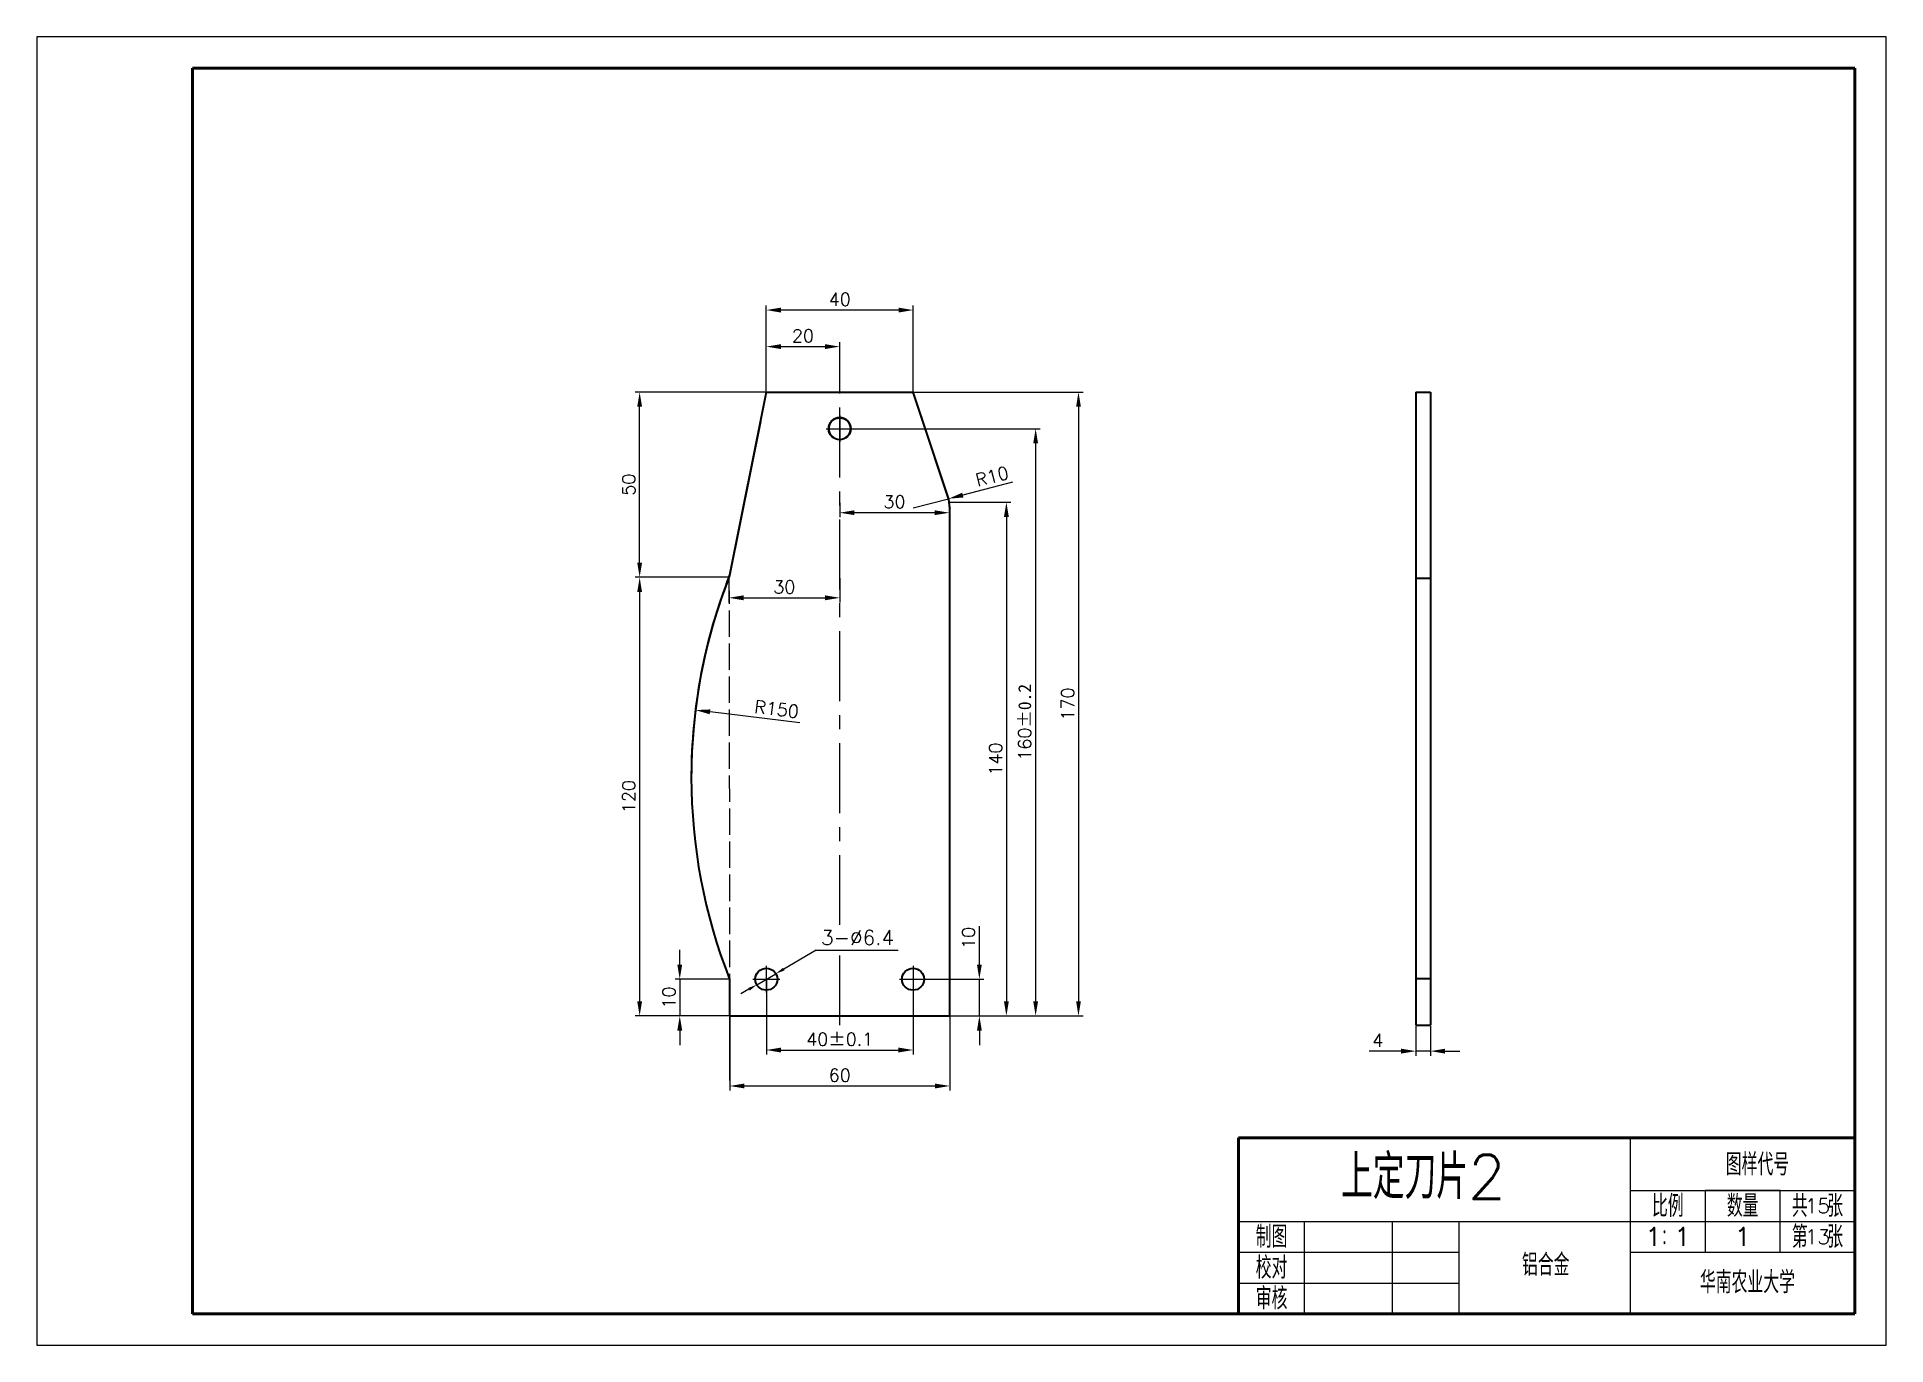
# Model space of a CAD drawing. Header units: millimetres. Extents: x 1155 to 1407, y 550 to 729.
import ezdxf
from ezdxf.enums import TextEntityAlignment as Align

# ---------------------------------------------------------------- set-up
doc = ezdxf.new("R2010")
doc.units = ezdxf.units.MM
doc.header["$LTSCALE"] = 0.3
doc.header["$PDMODE"] = 3
doc.linetypes.add('ACAD_ISO02W100', pattern=[15, 12, -3])
doc.linetypes.add('CENTER', pattern=[50.8, 31.75, -6.35, 6.35, -6.35])
doc.layers.get('0').update_dxf_attribs({"lineweight": 20})
doc.layers.get('Defpoints').update_dxf_attribs({"lineweight": 20})
for name, color, linetype, lineweight in [('中心线', 7, 'CENTER', 20), ('图框', 7, 'Continuous', 35), ('尺寸线', 7, 'Continuous', 20), ('粗实线', 7, 'Continuous', 35), ('虚线', 7, 'ACAD_ISO02W100', 20)]:
    doc.layers.add(name, color=color, linetype=linetype, lineweight=lineweight)
doc.styles.add('我的样式', font='txt.shx', dxfattribs={"bigfont": 'gbcbig.shx'})
doc.dimstyles.new('标注样式', dxfattribs={"dimscale": 0.5, "dimtxt": 3, "dimasz": 2.5, "dimexe": 1.25, "dimexo": 0.2, "dimgap": 1.2, "dimtad": 1, "dimdec": 1, "dimlfac": 5, "dimtxsty": '我的样式', "dimcen": 2.5, "dimclrd": 256, "dimclre": 256, "dimclrt": 256, "dimadec": 0, "dimazin": 0, "dimtfac": 1, "dimtdec": 1, "dimtmove": 0, "dimatfit": 3, "dimfxl": 1, "dimarcsym": 0})

# ---------------------------------------------------------------- blocks, each defined once
blk = doc.blocks.new('*D54')
at = {"layer": 'Defpoints', "color": 0, "lineweight": -3, "transparency": 16777216}
for p in [(1249.18, 595.26), (1279.18, 595.26), (1279.18, 585.71)]:
    blk.add_point(p, dxfattribs=at)
at = {"layer": '尺寸线', "lineweight": -2, "transparency": 16777216}
for p, q in [((1249.18, 595.16), (1249.18, 585.08)), ((1279.18, 595.16), (1279.18, 585.08)), ((1251.18, 585.71), (1277.18, 585.71))]:
    blk.add_line(p, q, dxfattribs=at)
at = {"layer": '尺寸线', "lineweight": -3, "transparency": 16777216}
for points in [[(1251.18, 586.04), (1251.18, 585.38), (1249.18, 585.71)], [(1277.18, 586.04), (1277.18, 585.38), (1279.18, 585.71)]]:
    blk.add_solid(points, dxfattribs=at)
at = {"layer": '尺寸线', "transparency": 16777216, "insert": (1264.18, 587.18), "char_height": 1.75, "attachment_point": 5, "style": '我的样式'}
blk.add_mtext('60', dxfattribs=at)
blk = doc.blocks.new('*D55')
at = {"layer": 'Defpoints', "color": 0, "lineweight": -3, "transparency": 16777216}
for p in [(1254.18, 600.26), (1274.18, 600.26), (1274.18, 590.61)]:
    blk.add_point(p, dxfattribs=at)
at = {"layer": '尺寸线', "lineweight": -2, "transparency": 16777216}
for p, q in [((1254.18, 600.16), (1254.18, 589.98)), ((1274.18, 600.16), (1274.18, 589.98)), ((1256.18, 590.61), (1272.18, 590.61))]:
    blk.add_line(p, q, dxfattribs=at)
at = {"layer": '尺寸线', "lineweight": -3, "transparency": 16777216}
for points in [[(1256.18, 590.94), (1256.18, 590.27), (1254.18, 590.61)], [(1272.18, 590.94), (1272.18, 590.27), (1274.18, 590.61)]]:
    blk.add_solid(points, dxfattribs=at)
at = {"layer": '尺寸线', "transparency": 16777216, "insert": (1264.18, 592.08), "char_height": 1.75, "attachment_point": 5, "style": '我的样式'}
blk.add_mtext('40{\\Ftxt|c134;%%P}0.1', dxfattribs=at)
blk = doc.blocks.new('*D56')
at = {"layer": 'Defpoints', "color": 0, "lineweight": -3, "transparency": 16777216}
for p in [(1274.18, 600.26), (1274.18, 595.26), (1283.21, 595.26)]:
    blk.add_point(p, dxfattribs=at)
at = {"layer": '尺寸线', "lineweight": -2, "transparency": 16777216}
for p, q in [((1283.21, 602.26), (1283.21, 607.5)), ((1274.28, 600.26), (1283.83, 600.26)), ((1283.21, 595.26), (1283.21, 600.26)), ((1274.28, 595.26), (1283.83, 595.26)), ((1283.21, 593.26), (1283.21, 591.26))]:
    blk.add_line(p, q, dxfattribs=at)
at = {"layer": '尺寸线', "lineweight": -3, "transparency": 16777216}
for points in [[(1282.88, 602.26), (1283.54, 602.26), (1283.21, 600.26)], [(1282.88, 593.26), (1283.54, 593.26), (1283.21, 595.26)]]:
    blk.add_solid(points, dxfattribs=at)
at = {"layer": '尺寸线', "transparency": 16777216, "insert": (1281.73, 605.88), "char_height": 1.75, "attachment_point": 5, "rotation": 90, "style": '我的样式'}
blk.add_mtext('10', dxfattribs=at)
blk = doc.blocks.new('*D57')
at = {"layer": 'Defpoints', "color": 0, "lineweight": -3, "transparency": 16777216}
for p in [(1264.18, 675.26), (1264.18, 595.26), (1290.88, 595.26)]:
    blk.add_point(p, dxfattribs=at)
at = {"layer": '尺寸线', "lineweight": -2, "transparency": 16777216}
for p, q in [((1264.28, 675.26), (1291.5, 675.26)), ((1290.88, 673.26), (1290.88, 597.26)), ((1264.28, 595.26), (1291.5, 595.26))]:
    blk.add_line(p, q, dxfattribs=at)
at = {"layer": '尺寸线', "lineweight": -3, "transparency": 16777216}
for points in [[(1290.55, 673.26), (1291.21, 673.26), (1290.88, 675.26)], [(1290.55, 597.26), (1291.21, 597.26), (1290.88, 595.26)]]:
    blk.add_solid(points, dxfattribs=at)
at = {"layer": '尺寸线', "transparency": 16777216, "insert": (1289.4, 635.26), "char_height": 1.75, "attachment_point": 5, "rotation": 90, "style": '我的样式'}
blk.add_mtext('160{\\Ftxt|c134;%%P0.2}', dxfattribs=at)
blk = doc.blocks.new('*D59')
at = {"layer": 'Defpoints', "color": 0, "lineweight": -3, "transparency": 16777216}
for p in [(1249.18, 600.26), (1242.38, 595.26), (1249.18, 595.26)]:
    blk.add_point(p, dxfattribs=at)
at = {"layer": '尺寸线', "lineweight": -2, "transparency": 16777216}
for p, q in [((1242.38, 602.26), (1242.38, 604.26)), ((1249.08, 600.26), (1241.75, 600.26)), ((1242.38, 600.26), (1242.38, 595.26)), ((1249.08, 595.26), (1241.75, 595.26)), ((1242.38, 593.26), (1242.38, 591.26))]:
    blk.add_line(p, q, dxfattribs=at)
at = {"layer": '尺寸线', "lineweight": -3, "transparency": 16777216}
for points in [[(1242.04, 602.26), (1242.71, 602.26), (1242.38, 600.26)], [(1242.04, 593.26), (1242.71, 593.26), (1242.38, 595.26)]]:
    blk.add_solid(points, dxfattribs=at)
at = {"layer": '尺寸线', "transparency": 16777216, "insert": (1240.9, 597.76), "char_height": 1.75, "attachment_point": 5, "rotation": 90, "style": '我的样式'}
blk.add_mtext('10', dxfattribs=at)
blk = doc.blocks.new('*D60')
at = {"layer": 'Defpoints', "color": 0, "lineweight": -3, "transparency": 16777216}
for p in [(1244.52, 636.92), (1318.93, 627.75)]:
    blk.add_point(p, dxfattribs=at)
at = {"layer": '尺寸线', "lineweight": -2, "transparency": 16777216}
blk.add_line((1258.75, 635.17), (1246.5, 636.68), dxfattribs=at)
at = {"layer": '尺寸线', "lineweight": -3, "transparency": 16777216}
blk.add_solid([(1246.54, 637.01), (1246.46, 636.35), (1244.52, 636.92)], dxfattribs=at)
at = {"layer": '尺寸线', "transparency": 16777216, "insert": (1255.59, 637.05), "char_height": 1.75, "attachment_point": 5, "rotation": 352.9725, "style": '我的样式'}
blk.add_mtext('R150', dxfattribs=at)
blk = doc.blocks.new('*D61')
at = {"layer": 'Defpoints', "color": 0, "lineweight": -3, "transparency": 16777216}
for p in [(1249.08, 655.01), (1236.91, 595.26), (1249.08, 595.26)]:
    blk.add_point(p, dxfattribs=at)
at = {"layer": '尺寸线', "lineweight": -2, "transparency": 16777216}
for p, q in [((1248.98, 655.01), (1236.28, 655.01)), ((1236.91, 653.01), (1236.91, 597.26)), ((1248.98, 595.26), (1236.28, 595.26))]:
    blk.add_line(p, q, dxfattribs=at)
at = {"layer": '尺寸线', "lineweight": -3, "transparency": 16777216}
for points in [[(1236.58, 653.01), (1237.24, 653.01), (1236.91, 655.01)], [(1236.58, 597.26), (1237.24, 597.26), (1236.91, 595.26)]]:
    blk.add_solid(points, dxfattribs=at)
at = {"layer": '尺寸线', "transparency": 16777216, "insert": (1235.43, 625.13), "char_height": 1.75, "attachment_point": 5, "rotation": 90, "style": '我的样式'}
blk.add_mtext('120', dxfattribs=at)
blk = doc.blocks.new('*D62')
at = {"layer": 'Defpoints', "color": 0, "lineweight": -3, "transparency": 16777216}
for p in [(1279.11, 665.23), (1279.06, 595.26), (1286.89, 595.26)]:
    blk.add_point(p, dxfattribs=at)
at = {"layer": '尺寸线', "lineweight": -2, "transparency": 16777216}
for p, q in [((1279.21, 665.23), (1287.52, 665.23)), ((1286.89, 663.23), (1286.89, 597.26)), ((1279.16, 595.26), (1287.52, 595.26))]:
    blk.add_line(p, q, dxfattribs=at)
at = {"layer": '尺寸线', "lineweight": -3, "transparency": 16777216}
for points in [[(1286.56, 663.23), (1287.23, 663.23), (1286.89, 665.23)], [(1286.56, 597.26), (1287.23, 597.26), (1286.89, 595.26)]]:
    blk.add_solid(points, dxfattribs=at)
at = {"layer": '尺寸线', "transparency": 16777216, "insert": (1285.42, 630.25), "char_height": 1.75, "attachment_point": 5, "rotation": 90, "style": '我的样式'}
blk.add_mtext('140', dxfattribs=at)
blk = doc.blocks.new('*D63')
at = {"layer": 'Defpoints', "color": 0, "lineweight": -3, "transparency": 16777216}
for p in [(1249.08, 655.01), (1264.18, 655.01), (1264.18, 652.22)]:
    blk.add_point(p, dxfattribs=at)
at = {"layer": '尺寸线', "lineweight": -2, "transparency": 16777216}
for p, q in [((1249.08, 654.91), (1249.08, 651.59)), ((1264.18, 654.91), (1264.18, 651.59)), ((1251.08, 652.22), (1262.18, 652.22))]:
    blk.add_line(p, q, dxfattribs=at)
at = {"layer": '尺寸线', "lineweight": -3, "transparency": 16777216}
for points in [[(1251.08, 652.55), (1251.08, 651.88), (1249.08, 652.22)], [(1262.18, 652.55), (1262.18, 651.88), (1264.18, 652.22)]]:
    blk.add_solid(points, dxfattribs=at)
at = {"layer": '尺寸线', "transparency": 16777216, "insert": (1256.63, 653.69), "char_height": 1.75, "attachment_point": 5, "style": '我的样式'}
blk.add_mtext('30', dxfattribs=at)
blk = doc.blocks.new('*D64')
at = {"layer": 'Defpoints', "color": 0, "lineweight": -3, "transparency": 16777216}
for p in [(1264.18, 665.27), (1264.18, 663.81), (1279.11, 665.27)]:
    blk.add_point(p, dxfattribs=at)
at = {"layer": '尺寸线', "lineweight": -2, "transparency": 16777216}
for p, q in [((1264.18, 665.17), (1264.18, 663.19)), ((1277.11, 663.81), (1266.18, 663.81)), ((1279.11, 665.17), (1279.11, 663.19))]:
    blk.add_line(p, q, dxfattribs=at)
at = {"layer": '尺寸线', "lineweight": -3, "transparency": 16777216}
for points in [[(1266.18, 664.14), (1266.18, 663.48), (1264.18, 663.81)], [(1277.11, 664.14), (1277.11, 663.48), (1279.11, 663.81)]]:
    blk.add_solid(points, dxfattribs=at)
at = {"layer": '尺寸线', "transparency": 16777216, "insert": (1271.64, 665.29), "char_height": 1.75, "attachment_point": 5, "style": '我的样式'}
blk.add_mtext('30', dxfattribs=at)
blk = doc.blocks.new('*D65')
at = {"layer": 'Defpoints', "color": 0, "lineweight": -3, "transparency": 16777216}
for p in [(1270.57, 680.24), (1270.57, 595.26), (1296.72, 595.26)]:
    blk.add_point(p, dxfattribs=at)
at = {"layer": '尺寸线', "lineweight": -2, "transparency": 16777216}
for p, q in [((1270.67, 680.24), (1297.35, 680.24)), ((1296.72, 678.24), (1296.72, 597.26)), ((1270.67, 595.26), (1297.35, 595.26))]:
    blk.add_line(p, q, dxfattribs=at)
at = {"layer": '尺寸线', "lineweight": -3, "transparency": 16777216}
for points in [[(1296.39, 678.24), (1297.05, 678.24), (1296.72, 680.24)], [(1296.39, 597.26), (1297.05, 597.26), (1296.72, 595.26)]]:
    blk.add_solid(points, dxfattribs=at)
at = {"layer": '尺寸线', "transparency": 16777216, "insert": (1295.25, 637.75), "char_height": 1.75, "attachment_point": 5, "rotation": 90, "style": '我的样式'}
blk.add_mtext('170', dxfattribs=at)
blk = doc.blocks.new('*D66')
at = {"layer": 'Defpoints', "color": 0, "lineweight": -3, "transparency": 16777216}
for p in [(1279.02, 665.72), (1274.18, 664.47)]:
    blk.add_point(p, dxfattribs=at)
at = {"layer": '尺寸线', "lineweight": -2, "transparency": 16777216}
for p, q in [((1287.73, 667.95), (1280.96, 666.21)), ((1274.18, 664.47), (1279.02, 665.72))]:
    blk.add_line(p, q, dxfattribs=at)
at = {"layer": '尺寸线', "lineweight": -3, "transparency": 16777216}
blk.add_solid([(1280.87, 666.54), (1281.04, 665.89), (1279.02, 665.72)], dxfattribs=at)
at = {"layer": '尺寸线', "transparency": 16777216, "insert": (1284.94, 668.76), "char_height": 1.75, "attachment_point": 5, "rotation": 14.4071, "style": '我的样式'}
blk.add_mtext('R10', dxfattribs=at)
blk = doc.blocks.new('*D67')
at = {"layer": 'Defpoints', "color": 0, "lineweight": -3, "transparency": 16777216}
for p in [(1254.17, 691.42), (1254.17, 680.24), (1274.19, 680.24)]:
    blk.add_point(p, dxfattribs=at)
at = {"layer": '尺寸线', "lineweight": -2, "transparency": 16777216}
for p, q in [((1254.17, 680.34), (1254.17, 692.04)), ((1272.19, 691.42), (1256.17, 691.42)), ((1274.19, 680.34), (1274.19, 692.04))]:
    blk.add_line(p, q, dxfattribs=at)
at = {"layer": '尺寸线', "lineweight": -3, "transparency": 16777216}
for points in [[(1256.17, 691.75), (1256.17, 691.08), (1254.17, 691.42)], [(1272.19, 691.75), (1272.19, 691.08), (1274.19, 691.42)]]:
    blk.add_solid(points, dxfattribs=at)
at = {"layer": '尺寸线', "transparency": 16777216, "insert": (1264.18, 692.89), "char_height": 1.75, "attachment_point": 5, "style": '我的样式'}
blk.add_mtext('40', dxfattribs=at)
blk = doc.blocks.new('*D68')
at = {"layer": 'Defpoints', "color": 0, "lineweight": -3, "transparency": 16777216}
for p in [(1236.91, 680.24), (1254.17, 680.24), (1248.98, 655.01)]:
    blk.add_point(p, dxfattribs=at)
at = {"layer": '尺寸线', "lineweight": -2, "transparency": 16777216}
for p, q in [((1254.07, 680.24), (1236.28, 680.24)), ((1236.91, 657.01), (1236.91, 678.24)), ((1248.88, 655.01), (1236.28, 655.01))]:
    blk.add_line(p, q, dxfattribs=at)
at = {"layer": '尺寸线', "lineweight": -3, "transparency": 16777216}
for points in [[(1236.58, 678.24), (1237.24, 678.24), (1236.91, 680.24)], [(1236.58, 657.01), (1237.24, 657.01), (1236.91, 655.01)]]:
    blk.add_solid(points, dxfattribs=at)
at = {"layer": '尺寸线', "transparency": 16777216, "insert": (1235.43, 667.63), "char_height": 1.75, "attachment_point": 5, "rotation": 90, "style": '我的样式'}
blk.add_mtext('50', dxfattribs=at)
blk = doc.blocks.new('*D69')
at = {"layer": 'Defpoints', "color": 0, "lineweight": -3, "transparency": 16777216}
for p in [(1264.18, 686.44), (1254.17, 680.24), (1264.18, 680.24)]:
    blk.add_point(p, dxfattribs=at)
at = {"layer": '尺寸线', "lineweight": -2, "transparency": 16777216}
for p, q in [((1254.17, 680.34), (1254.17, 687.06)), ((1256.17, 686.44), (1262.18, 686.44)), ((1264.18, 680.34), (1264.18, 687.06))]:
    blk.add_line(p, q, dxfattribs=at)
at = {"layer": '尺寸线', "lineweight": -3, "transparency": 16777216}
for points in [[(1256.17, 686.77), (1256.17, 686.11), (1254.17, 686.44)], [(1262.18, 686.77), (1262.18, 686.11), (1264.18, 686.44)]]:
    blk.add_solid(points, dxfattribs=at)
at = {"layer": '尺寸线', "transparency": 16777216, "insert": (1259.17, 687.91), "char_height": 1.75, "attachment_point": 5, "style": '我的样式'}
blk.add_mtext('20', dxfattribs=at)
blk = doc.blocks.new('A4图框')
at = {"layer": '图框', "color": 0, "lineweight": -3}
for p, q in [((230.79, 4.26), (-21.21, 4.26)), ((-21.21, 4.26), (-21.21, -173.94)), ((230.79, -173.94), (230.79, 4.26)), ((195.95, -169.7), (195.95, -145.7)), ((226.55, -169.7), (226.55, -145.7)), ((195.95, -152.9), (226.55, -152.9)), ((216.35, -152.9), (206.15, -152.9)), ((206.15, -152.9), (206.15, -161.3)), ((216.35, -161.3), (216.35, -152.9)), ((142.55, -157.1), (151.55, -157.1)), ((151.55, -157.1), (163.55, -157.1)), ((151.55, -161.3), (151.55, -157.1)), ((163.55, -161.3), (163.55, -157.1)), ((163.55, -157.1), (226.55, -157.1)), ((172.55, -157.1), (172.55, -169.7)), ((142.55, -161.3), (151.55, -161.3)), ((151.55, -169.7), (151.55, -161.3)), ((151.55, -161.3), (163.55, -161.3)), ((163.55, -169.7), (163.55, -161.3)), ((163.55, -161.3), (172.55, -161.3)), ((163.55, -161.3), (172.55, -161.3)), ((195.95, -161.3), (226.55, -161.3)), ((142.55, -165.5), (151.55, -165.5)), ((151.55, -165.5), (163.55, -165.5)), ((163.55, -165.5), (172.55, -165.5)), ((226.55, -169.7), (142.55, -169.7)), ((206.15, -169.7), (195.95, -169.7)), ((226.55, -169.7), (216.35, -169.7)), ((-21.21, -173.94), (230.79, -173.94)), ((-21.21, -173.94), (230.79, -173.94))]:
    blk.add_line(p, q, dxfattribs=at)
at = {"layer": '图框', "color": 0, "lineweight": 50}
for p, q in [((0, 0), (226.55, 0)), ((0, -169.7), (0, 0)), ((226.55, -169.7), (226.55, 0)), ((226.55, -145.7), (142.55, -145.7)), ((142.55, -145.7), (142.55, -165.5)), ((142.55, -169.7), (142.55, -165.5)), ((0, -169.7), (226.55, -169.7))]:
    blk.add_line(p, q, dxfattribs=at)
at = {"layer": '图框', "color": 0, "lineweight": -3, "char_height": 3, "attachment_point": 5, "style": '我的样式'}
for s, insert, width in [('比例', (201.05, -155), 10.2), ('数量', (211.25, -155), 10.2), ('共 张', (221.45, -155), 10.2), ('{\\C0;制图}', (147.05, -159.2), 9), ('第 张', (221.45, -159.2), 10.2), ('校对', (147.05, -163.4), 9), ('审核', (147.05, -167.6), 9)]:
    blk.add_mtext(s, dxfattribs=dict(at, insert=insert, width=width))
at = {"layer": '图框', "color": 0, "lineweight": -3, "style": '我的样式'}
for tag, height, p in [('机件名称', 6, (167.74, -154.03)), ('图样代号', 3, (213.27, -150.84)), ('(材料代号)', 3, (184.41, -164.51)), ('华南农业大学', 3, (211.9, -166.89))]:
    blk.add_attdef(tag, text='', height=height, dxfattribs=at).set_placement(p, align=Align.CENTER)
blk = doc.blocks.new('*D70')
at = {"layer": 'Defpoints', "color": 0, "lineweight": -3, "transparency": 16777216}
for p in [(1342.69, 593.97), (1344.69, 593.97), (1342.69, 590.46)]:
    blk.add_point(p, dxfattribs=at)
at = {"layer": '尺寸线', "lineweight": -2, "transparency": 16777216}
for p, q in [((1342.69, 593.87), (1342.69, 589.83)), ((1344.69, 593.87), (1344.69, 589.83)), ((1340.69, 590.46), (1336.32, 590.46)), ((1344.69, 590.46), (1342.69, 590.46)), ((1346.69, 590.46), (1348.69, 590.46))]:
    blk.add_line(p, q, dxfattribs=at)
at = {"layer": '尺寸线', "lineweight": -3, "transparency": 16777216}
for points in [[(1340.69, 590.79), (1340.69, 590.12), (1342.69, 590.46)], [(1346.69, 590.79), (1346.69, 590.12), (1344.69, 590.46)]]:
    blk.add_solid(points, dxfattribs=at)
at = {"layer": '尺寸线', "transparency": 16777216, "insert": (1337.5, 591.93), "char_height": 1.75, "attachment_point": 5, "style": '我的样式'}
blk.add_mtext('4', dxfattribs=at)

msp = doc.modelspace()

# ---------------------------------------------------------------- linework, layer by layer
for p, q in [((1243.842, 628.037), (1243.842, 628.037)), ((1249.176, 595.258), (1279.176, 595.258)), ((1279.176, 595.258), (1279.176, 595.258))]:
    msp.add_line(p, q)
at = {"layer": '中心线'}
for p, q in [((1264.176, 607.652), (1264.176, 682.576)), ((1264.176, 677.071), (1264.176, 673.445)), ((1262.339, 675.258), (1266.013, 675.258)), ((1264.176, 593.974), (1264.176, 604.202)), ((1252.339, 600.258), (1256.013, 600.258)), ((1254.176, 602.071), (1254.176, 598.445)), ((1272.339, 600.258), (1276.013, 600.258)), ((1274.176, 602.071), (1274.176, 598.445))]:
    msp.add_line(p, q, dxfattribs=at)
at = {"layer": '尺寸线'}
for p, q in [((1260.973, 604.198), (1256.555, 601.637)), ((1260.973, 604.198), (1272.14, 604.198)), ((1252.879, 599.506), (1255.474, 601.01)), ((1251.797, 598.879), (1250.716, 598.252)), ((1249.176, 595.158), (1249.176, 586.446))]:
    msp.add_line(p, q, dxfattribs=at)
for points in [[(1256.451, 601.817), (1256.66, 601.457), (1255.474, 601.01)], [(1251.693, 599.059), (1251.902, 598.699), (1252.879, 599.506)]]:
    msp.add_solid(points, dxfattribs=at)
at = {"layer": '粗实线'}
for p, q in [((1254.169, 680.243), (1249.176, 655.286)), ((1254.169, 680.243), (1274.189, 680.243)), ((1278.92, 666.053), (1274.189, 680.243)), ((1342.687, 680.243), (1342.687, 593.974)), ((1342.687, 680.243), (1344.687, 680.243)), ((1344.687, 680.243), (1344.687, 593.974)), ((1253.373, 676.224), (1249.176, 655.247)), ((1253.373, 676.224), (1253.373, 676.263)), ((1275.316, 676.863), (1275.316, 676.825)), ((1278.92, 666.015), (1275.316, 676.825)), ((1278.92, 666.015), (1278.92, 666.053)), ((1279.176, 664.473), (1279.176, 664.434)), ((1279.176, 595.258), (1279.176, 664.434)), ((1249.176, 655.247), (1249.176, 655.286)), ((1342.687, 654.91), (1344.687, 654.91)), ((1243.953, 627.791), (1243.953, 627.752)), ((1249.176, 600.257), (1249.176, 595.258)), ((1342.687, 600.368), (1344.687, 600.368)), ((1249.176, 595.258), (1279.176, 595.258)), ((1249.176, 595.258), (1279.176, 595.258)), ((1342.687, 593.974), (1344.687, 593.974))]:
    msp.add_line(p, q, dxfattribs=at)
for centre in [(1264.176, 675.258), (1264.176, 675.243), (1254.176, 600.258), (1274.176, 600.258)]:
    msp.add_circle(centre, 1.5, dxfattribs=at)
for centre, radius, start, end in [((1264.176, 675.258), 1.5, 90, 180), ((1264.176, 675.258), 1.5, 0, 90), ((1264.176, 675.282), 1.5, 180.00835, 359.99165), ((1274.178, 664.473), 4.998, 0.00007, 18.43829), ((1274.178, 664.434), 4.998, 0.00007, 18.43829), ((1318.926, 627.791), 74.973, 158.48596, 179.9999), ((1318.926, 627.752), 74.973, 158.48591, 201.51409)]:
    msp.add_arc(centre, radius, start, end, dxfattribs=at)
at = {"layer": '虚线'}
msp.add_line((1249.084, 655.01), (1249.176, 600.258), dxfattribs=at)

# ---------------------------------------------------------------- block references
at = {"layer": '尺寸线'}
msp.add_blockref('A4图框', (1175.987, 724.361), dxfattribs=at).add_auto_attribs({'(材料代号)': '铝合金', '华南农业大学': '华南农业大学', '图样代号': '图样代号', '机件名称': '上定刀片2'})

# ---------------------------------------------------------------- texts
at = {"layer": '尺寸线', "insert": (1266.612, 605.927), "char_height": 2, "attachment_point": 5, "style": '我的样式'}
msp.add_mtext('\\A1;3-%%C6.4', dxfattribs=at)
at = {"layer": '尺寸线', "width": 10.2, "attachment_point": 5, "style": '我的样式'}
for s, insert, char_height in [('15', (1397.433, 569.364), 2), ('1：1', (1377.033, 565.164), 2.5), ('1', (1387.233, 565.164), 2.5), ('13', (1397.433, 565.164), 2)]:
    msp.add_mtext(s, dxfattribs=dict(at, insert=insert, char_height=char_height))

# ---------------------------------------------------------------- dimensions: what is measured, and where the dimension line sits
at = {"layer": '尺寸线'}
for base, p1, p2, picture, middle in [((1254.169, 691.415), (1274.189, 680.243), (1254.169, 680.243), '*D67', (1264.179, 691.415)), ((1279.176, 585.709), (1249.176, 595.258), (1279.176, 595.258), '*D54', (1264.176, 585.709))]:
    dim = msp.add_linear_dim(base=base, p1=p1, p2=p2, dimstyle='标注样式', override={"dimtxt": 3.5, "dimasz": 4, "dimlfac": 2}, dxfattribs=at)
    dim.commit()
    dim.dimension.update_dxf_attribs({"geometry": picture, "text_midpoint": middle, "dimtype": 160})
for base, p1, p2, picture, middle in [((1264.179, 686.439), (1254.169, 680.243), (1264.179, 680.243), '*D69', (1259.174, 687.914)), ((1342.687, 590.457), (1344.687, 593.974), (1342.687, 593.974), '*D70', (1337.503, 591.932))]:
    dim = msp.add_linear_dim(base=base, p1=p1, p2=p2, dimstyle='标注样式', override={"dimtxt": 3.5, "dimasz": 4, "dimlfac": 2}, dxfattribs=at)
    dim.commit()
    dim.dimension.update_dxf_attribs({"geometry": picture, "text_midpoint": middle})
for base, p1, p2, text, picture, middle in [((1236.91, 680.243), (1248.984, 655.01), (1254.169, 680.243), '50', '*D68', (1235.435, 667.627)), ((1290.879, 595.258), (1264.176, 675.258), (1264.176, 595.258), '160{\\Ftxt|c134;%%P0.2}', '*D57', (1289.404, 635.258)), ((1236.91, 595.258), (1249.084, 655.01), (1249.084, 595.258), '120', '*D61', (1235.435, 625.134))]:
    dim = msp.add_linear_dim(base=base, p1=p1, p2=p2, angle=90, text=text, dimstyle='标注样式', override={"dimtxt": 3.5, "dimasz": 4, "dimlfac": 2}, dxfattribs=at)
    dim.commit()
    dim.dimension.update_dxf_attribs({"geometry": picture, "text_midpoint": middle})
for base, p1, p2, picture, middle in [((1296.72, 595.258), (1270.572, 680.243), (1270.572, 595.258), '*D65', (1295.245, 637.75)), ((1286.894, 595.258), (1279.112, 665.234), (1279.055, 595.258), '*D62', (1285.419, 630.246)), ((1242.376, 595.258), (1249.176, 600.257), (1249.176, 595.258), '*D59', (1240.901, 597.758))]:
    dim = msp.add_linear_dim(base=base, p1=p1, p2=p2, angle=90, dimstyle='标注样式', override={"dimtxt": 3.5, "dimasz": 4, "dimlfac": 2}, dxfattribs=at)
    dim.commit()
    dim.dimension.update_dxf_attribs({"geometry": picture, "text_midpoint": middle})
dim = msp.add_radius_dim(center=(1274.178, 664.473), mpoint=(1279.019, 665.716), dimstyle='标注样式', override={"dimtxt": 3.5, "dimasz": 4, "dimlfac": 2}, dxfattribs=at)
dim.commit()
dim.dimension.update_dxf_attribs({"geometry": '*D66', "text_midpoint": (1284.944, 668.761)})
for base, p1, p2, text, picture, middle in [((1264.176, 663.81), (1279.112, 665.273), (1264.176, 665.273), '30', '*D64', (1271.644, 665.285)), ((1264.176, 652.218), (1249.084, 655.01), (1264.176, 655.01), '30', '*D63', (1256.63, 653.693)), ((1274.176, 590.606), (1254.176, 600.258), (1274.176, 600.258), '40{\\Ftxt|c134;%%P}0.1', '*D55', (1264.176, 592.081))]:
    dim = msp.add_linear_dim(base=base, p1=p1, p2=p2, text=text, dimstyle='标注样式', override={"dimtxt": 3.5, "dimasz": 4, "dimlfac": 2}, dxfattribs=at)
    dim.commit()
    dim.dimension.update_dxf_attribs({"geometry": picture, "text_midpoint": middle})
dim = msp.add_radius_dim(center=(1318.926, 627.752), mpoint=(1244.516, 636.925), text='R150', dimstyle='标注样式', override={"dimtxt": 3.5, "dimasz": 4, "dimlfac": 2}, dxfattribs=at)
dim.commit()
dim.dimension.update_dxf_attribs({"geometry": '*D60', "text_midpoint": (1255.408, 635.582), "dimtype": 164})
dim = msp.add_linear_dim(base=(1283.209, 595.258), p1=(1274.176, 600.258), p2=(1274.176, 595.258), angle=90, text='10', dimstyle='标注样式', override={"dimtxt": 3.5, "dimasz": 4, "dimlfac": 2}, dxfattribs=at)
dim.commit()
dim.dimension.update_dxf_attribs({"geometry": '*D56', "text_midpoint": (1283.209, 605.879), "dimtype": 160})

doc.saveas('drawing.dxf')
